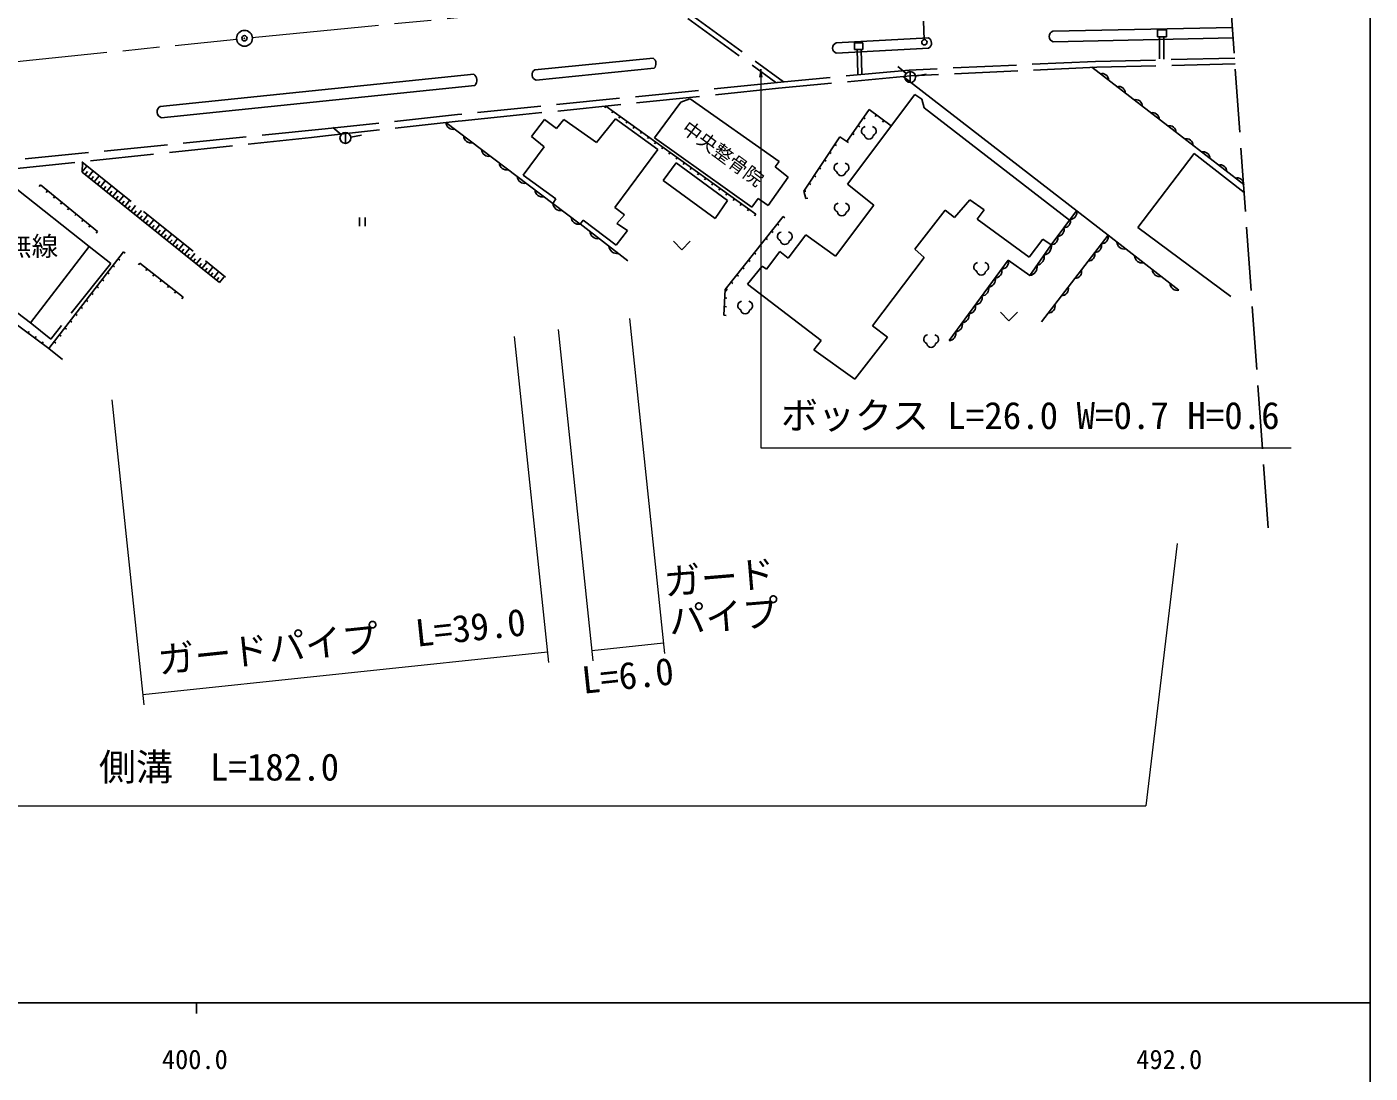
# Model space of a CAD drawing. Units: millimetres, scale not verified. Extents: x 40000 to 680000, y 20000 to 380000.
# Drawn here: x 451954 to 579000, y 198357 to 297284 of the extents above; entities that cross this region are included whole.
import ezdxf
from ezdxf.enums import TextEntityAlignment as Align

# ---------------------------------------------------------------- set-up
doc = ezdxf.new("R2010")
doc.units = ezdxf.units.MM
doc.header["$LTSCALE"] = 1000
doc.header["$PDMODE"] = 32
doc.header["$PDSIZE"] = 500
doc.linetypes.add('CHAIN', pattern=[18.5, 12, -1.5, 3.5, -1.5])
doc.linetypes.add('DASHED', pattern=[7.5, 6, -1.5])
for name, color, linetype, lineweight in [('M-BGD', 7, 'Continuous', 25), ('M-BGD-EXST', 7, 'Continuous', 25), ('M-BMK', 2, 'CHAIN', 13), ('M-BMK-SRVR', 3, 'Continuous', 25), ('M-STR-HTXT', 7, 'Continuous', 13), ('M-TTL-BAND', 7, 'Continuous', 25)]:
    doc.layers.add(name, color=color, linetype=linetype, lineweight=lineweight)
doc.layers.add('M-OTRS', color=6, linetype='Continuous')
doc.styles.add('ＭＳ ゴシック', font='')
doc.styles.get('ＭＳ ゴシック').set_extended_font_data('MS Gothic')

# ---------------------------------------------------------------- blocks, each defined once
blk = doc.blocks.new('open_arrow')
at = {"color": 0, "linetype": 'Continuous', "lineweight": -2}
blk.add_lwpolyline([(7.5, 1.25), (0, 0), (7.5, -1.25)], dxfattribs=at)

msp = doc.modelspace()

# ---------------------------------------------------------------- linework, layer by layer
at = {"layer": 'M-BGD', "linetype": 'DASHED'}
for p, q in [((502358, 306897), (522797, 292012)), ((502635, 307296), (523527, 292081)), ((569356, 249912), (565615, 302008)), ((559093, 296342), (559093, 294252)), ((559489, 296342), (559489, 294245)), ((530498, 295132), (530556, 292859)), ((530867, 295132), (530924, 292855)), ((553037, 294024), (535407, 293205)), ((553160, 293481), (535531, 292662)), ((566189, 294321), (553037, 294024)), ((566228, 293776), (553160, 293481)), ((535407, 293205), (522923, 292024)), ((535531, 292662), (523047, 291481)), ((522941, 292034), (492693, 288987)), ((523047, 291481), (498851, 288988)), ((492693, 288987), (480167, 287638)), ((492757, 288375), (493115, 288414)), ((498851, 288988), (493115, 288414)), ((480167, 287638), (450686, 284685)), ((492757, 288375), (480204, 286978)), ((478864, 286810), (450736, 283855)), ((480204, 286978), (478864, 286810)), ((457138, 284527), (470746, 273625)), ((457839, 276502), (459886, 274921)), ((459886, 274921), (454213, 267769)), ((454213, 267769), (452268, 269329))]:
    msp.add_line(p, q, dxfattribs=at)
at = {"layer": 'M-BGD'}
for p, q in [((528494, 295770), (537237, 296239)), ((548988, 296868), (565981, 297233)), ((549015, 295883), (566051, 296249)), ((559753, 297009), (558878, 297009)), ((558878, 297009), (558878, 296342)), ((558878, 296342), (559753, 296342)), ((559753, 296342), (559753, 297009)), ((528505, 294803), (537248, 295271)), ((530217, 295775), (530217, 295132)), ((530217, 295775), (531033, 295770)), ((530217, 295132), (531029, 295132)), ((531029, 295775), (531029, 295132)), ((499999, 293207), (511194, 294338)), ((464564, 289765), (494223, 292809)), ((500127, 292247), (511281, 293373)), ((554212, 277586), (534842, 292597)), ((567041, 282373), (552666, 293470)), ((464671, 288694), (494330, 291738)), ((506720, 289799), (506603, 289637)), ((506720, 289799), (506603, 289637)), ((520892, 279570), (506720, 289799)), ((513797, 290169), (511310, 286791)), ((514673, 290466), (513797, 290169)), ((523110, 284558), (514688, 290494)), ((529575, 282419), (535951, 290892)), ((535951, 290892), (536609, 290460)), ((536609, 290460), (536835, 289617)), ((500901, 288529), (499672, 286932)), ((502032, 287667), (500901, 288529)), ((502739, 288529), (502032, 287667)), ((505834, 286339), (502739, 288529)), ((507628, 288586), (505834, 286339)), ((507395, 289312), (507278, 289150)), ((511642, 285675), (507628, 288586)), ((508069, 288825), (507952, 288662)), ((531611, 289473), (529514, 286450)), ((531087, 288717), (531251, 288603)), ((533713, 287918), (531611, 289473)), ((532312, 288955), (532193, 288794)), ((533013, 288437), (532894, 288276)), ((536835, 289617), (550572, 279005)), ((491582, 288244), (501707, 280587)), ((508744, 288338), (508627, 288175)), ((509419, 287850), (509302, 287688)), ((510094, 287363), (509977, 287201)), ((530038, 287206), (530202, 287092)), ((530562, 287961), (530727, 287847)), ((500887, 285957), (498881, 283272)), ((499672, 286932), (500887, 285957)), ((510769, 286876), (510652, 286714)), ((511310, 286791), (520524, 280248)), ((511444, 286389), (511327, 286227)), ((512119, 285902), (512002, 285740)), ((528835, 286902), (525442, 281761)), ((528350, 286168), (528517, 286058)), ((529514, 286450), (528835, 286902)), ((529514, 286450), (529678, 286336)), ((529514, 286450), (529678, 286336)), ((507572, 280205), (511642, 285675)), ((512793, 285415), (512676, 285253)), ((513468, 284928), (513351, 284766)), ((527381, 284699), (527548, 284589)), ((527866, 285433), (528032, 285323)), ((562346, 285319), (557040, 278327)), ((567095, 281608), (562346, 285319)), ((457166, 283557), (457630, 284129)), ((457171, 283553), (457208, 284471)), ((470158, 273098), (457171, 283553)), ((457458, 283322), (457689, 283608)), ((457749, 283087), (458212, 283658)), ((512144, 282749), (513359, 284417)), ((513359, 284417), (518235, 280856)), ((514143, 284441), (514026, 284278)), ((514818, 283954), (514701, 283791)), ((515493, 283466), (515376, 283304)), ((522743, 284035), (523110, 284558)), ((523958, 283088), (522743, 284035)), ((526896, 283964), (527063, 283854)), ((454040, 266858), (433556, 282064)), ((453240, 282337), (453114, 282182)), ((453240, 282337), (458630, 277940)), ((458040, 282853), (458271, 283138)), ((458331, 282619), (458792, 283188)), ((458621, 282385), (458851, 282670)), ((458911, 282152), (459371, 282720)), ((459200, 281919), (459429, 282203)), ((459489, 281687), (459947, 282253)), ((498881, 283272), (501976, 281011)), ((517048, 279174), (512144, 282749)), ((516168, 282979), (516051, 282817)), ((516843, 282492), (516726, 282330)), ((522079, 280389), (523958, 283088)), ((525927, 282495), (526093, 282385)), ((526411, 283230), (526578, 283120)), ((532053, 280424), (529575, 282419)), ((457839, 276502), (451011, 281952)), ((453914, 281787), (453787, 281632)), ((454587, 281238), (454461, 281083)), ((459777, 281455), (460006, 281737)), ((460066, 281222), (460523, 281787)), ((460353, 280991), (460581, 281273)), ((460640, 280760), (461096, 281322)), ((460927, 280529), (461154, 280810)), ((461213, 280298), (461668, 280859)), ((501976, 281011), (501707, 280587)), ((518235, 280856), (517048, 279174)), ((517517, 282005), (517400, 281843)), ((518192, 281518), (518075, 281356)), ((518867, 281031), (518750, 280869)), ((520524, 280248), (521118, 281068)), ((521118, 281068), (522079, 280389)), ((525442, 281761), (525627, 281041)), ((525442, 281761), (525644, 281746)), ((525627, 281041), (525821, 281091)), ((525627, 281041), (525821, 281091)), ((541143, 280938), (539704, 279273)), ((542480, 279972), (541143, 280938)), ((455261, 280688), (455135, 280533)), ((455935, 280139), (455808, 279984)), ((456609, 279589), (456482, 279434)), ((461499, 280068), (461726, 280348)), ((461785, 279838), (462238, 280398)), ((462070, 279609), (462296, 279888)), ((462355, 279380), (462806, 279937)), ((501707, 280587), (504286, 278637)), ((508484, 279499), (507572, 280205)), ((519542, 280544), (519425, 280382)), ((520217, 280057), (520100, 279894)), ((520892, 279570), (520775, 279407)), ((528434, 275592), (532053, 280424)), ((538799, 279951), (535940, 276270)), ((539704, 279273), (538799, 279951)), ((541822, 279088), (542480, 279972)), ((551236, 279893), (548834, 276681)), ((457282, 279040), (457156, 278885)), ((457956, 278490), (457829, 278335)), ((462639, 279151), (462864, 279429)), ((462923, 278922), (463373, 279478)), ((463206, 278694), (463431, 278972)), ((463489, 278466), (463938, 279021)), ((463772, 278239), (463996, 278516)), ((464054, 278012), (464502, 278564)), ((504286, 278637), (504583, 279004)), ((504286, 278665), (508794, 275160)), ((504583, 279004), (507692, 276644)), ((507763, 278679), (508484, 279499)), ((508766, 278015), (507763, 278679)), ((523478, 279355), (518008, 272466)), ((522931, 278666), (523087, 278542)), ((523478, 279355), (523634, 279231)), ((546737, 275509), (541822, 279088)), ((557040, 278327), (565821, 271787)), ((441266, 277697), (452288, 269289)), ((458630, 277940), (458503, 277785)), ((458630, 277940), (458503, 277785)), ((464336, 277785), (464559, 278061)), ((464617, 277558), (465063, 278109)), ((464898, 277332), (465121, 277608)), ((465179, 277106), (465623, 277656)), ((465458, 276881), (465681, 277155)), ((465738, 276656), (466182, 277204)), ((507692, 276644), (508766, 278015)), ((521837, 277288), (521993, 277164)), ((522384, 277977), (522540, 277853)), ((523971, 275427), (525637, 277607)), ((525637, 277607), (528434, 275592)), ((548032, 277196), (546737, 275509)), ((554212, 277586), (547919, 269401)), ((548834, 276681), (548032, 277196)), ((560916, 272383), (554212, 277586)), ((452288, 269289), (457839, 276502)), ((461091, 276016), (454040, 266858)), ((461091, 276016), (461250, 275894)), ((466017, 276431), (466239, 276705)), ((466297, 276207), (466739, 276753)), ((466575, 275983), (466796, 276255)), ((466853, 275759), (467294, 276303)), ((467131, 275535), (467351, 275807)), ((467408, 275312), (467848, 275855)), ((520743, 275910), (520899, 275786)), ((521290, 276599), (521446, 276475)), ((521915, 274378), (523169, 276044)), ((523169, 276044), (523971, 275427)), ((535940, 276270), (536825, 275489)), ((548834, 276681), (546823, 273770)), ((460084, 274707), (460242, 274585)), ((460588, 275361), (460746, 275239)), ((462641, 274942), (462518, 274785)), ((462641, 274942), (466734, 271720)), ((467685, 275089), (467904, 275360)), ((467961, 274866), (468400, 275408)), ((468237, 274644), (468456, 274915)), ((468513, 274422), (468950, 274962)), ((468788, 274201), (469006, 274470)), ((469063, 273980), (469499, 274518)), ((519649, 274532), (519805, 274408)), ((520105, 272959), (521504, 274646)), ((520196, 275221), (520352, 275097)), ((521504, 274646), (521915, 274378)), ((536825, 275489), (531940, 269011)), ((544779, 275230), (539173, 267619)), ((546823, 273770), (544779, 275230)), ((459077, 273399), (459235, 273277)), ((459580, 274053), (459739, 273931)), ((463323, 274405), (463200, 274248)), ((464005, 273868), (463882, 273711)), ((464688, 273331), (464564, 273174)), ((469337, 273759), (469555, 274027)), ((469611, 273538), (470046, 274075)), ((469885, 273318), (470102, 273586)), ((470158, 273098), (470591, 273633)), ((518555, 273155), (518711, 273030)), ((519102, 273843), (519258, 273719)), ((458069, 272091), (458228, 271969)), ((458573, 272745), (458732, 272623)), ((465370, 272794), (465246, 272637)), ((466052, 272257), (465928, 272100)), ((518008, 272466), (517884, 270018)), ((518008, 272466), (518164, 272341)), ((518008, 272466), (518164, 272341)), ((518008, 272466), (518207, 272456)), ((527066, 267633), (520105, 272959)), ((457062, 270782), (457221, 270660)), ((457566, 271437), (457724, 271315)), ((466734, 271720), (466610, 271563)), ((466734, 271720), (466610, 271563)), ((517925, 270834), (518125, 270824)), ((517966, 271650), (518166, 271640)), ((456055, 269474), (456213, 269352)), ((456559, 270128), (456717, 270006)), ((517884, 270018), (518084, 270008)), ((517884, 270018), (518084, 270008)), ((452058, 268329), (452177, 268490)), ((455048, 268166), (455206, 268044)), ((455551, 268820), (455710, 268698)), ((531940, 269011), (533359, 267941)), ((452719, 267839), (452838, 267999)), ((453380, 267348), (453499, 267509)), ((454040, 266858), (455317, 265845)), ((454544, 267512), (454703, 267390)), ((526388, 266749), (527066, 267633)), ((533359, 267941), (530254, 263972)), ((530254, 263972), (526388, 266749))]:
    msp.add_line(p, q, dxfattribs=at)
for centre, radius, start, end in [((536959, 295753), 559, 300.46985, 60.20204), ((549152, 296380), 515, 108.55949, 254.61788), ((528676, 295288), 515, 110.59301, 250.63911), ((510801, 293818), 654, 317.19955, 52.80954), ((493792, 292235), 723, 317.7517, 54.01581), ((500265, 292757), 529, 120.57391, 254.90406), ((553629, 292242), 634, 359.60576, 105.05776), ((555227, 291009), 634, 359.60576, 105.05776), ((464856, 289255), 593, 119.72667, 252.41824), ((556824, 289776), 634, 359.60576, 105.05776), ((558421, 288542), 634, 359.60576, 105.05776), ((492266, 288272), 684, 182.30415, 283.49524), ((560018, 287309), 634, 359.60576, 105.05776), ((493954, 286996), 684, 182.30415, 283.49524), ((561615, 286076), 634, 359.60576, 105.05776), ((495641, 285719), 684, 182.30415, 283.49524), ((563213, 284843), 634, 359.60576, 105.05776), ((497329, 284443), 684, 182.30415, 283.49524), ((564810, 283610), 634, 359.60576, 105.05776), ((499016, 283167), 684, 182.30415, 283.49524), ((566407, 282377), 634, 359.60576, 105.05776), ((500704, 281891), 684, 182.30415, 283.49524), ((502412, 280626), 706, 183.13229, 282.67717), ((550633, 279717), 628, 270.19473, 16.2279), ((504131, 279325), 706, 183.13229, 282.67717), ((549433, 278112), 628, 270.19473, 16.2279), ((550033, 278915), 628, 270.19473, 16.2279), ((505962, 278030), 777, 184.84956, 279.42535), ((548832, 277309), 628, 270.19473, 16.2279), ((553574, 277426), 658, 270.76423, 14.12642), ((507765, 276628), 777, 184.84956, 279.42535), ((547359, 275550), 820, 279.4148, 11.30896), ((548030, 276521), 820, 279.4148, 11.30896), ((552316, 275789), 658, 270.76423, 14.12642), ((552945, 276607), 658, 270.76423, 14.12642), ((555738, 276956), 688, 181.71216, 282.65965), ((544125, 275060), 677, 272.712, 14.53929), ((546689, 274580), 820, 279.4148, 11.30896), ((557414, 275656), 688, 181.71216, 282.65965), ((542879, 273369), 677, 272.712, 14.53929), ((543502, 274215), 677, 272.712, 14.53929), ((551057, 274152), 658, 270.76423, 14.12642), ((559090, 274355), 688, 181.71216, 282.65965), ((542256, 272523), 677, 272.712, 14.53929), ((549798, 272515), 658, 270.76423, 14.12642), ((560766, 273054), 688, 181.71216, 282.65965), ((541010, 270832), 677, 272.712, 14.53929), ((541633, 271678), 677, 272.712, 14.53929), ((548540, 270878), 658, 270.76423, 14.12642), ((540387, 269986), 677, 272.712, 14.53929), ((539141, 268295), 677, 272.712, 14.53929), ((539764, 269141), 677, 272.712, 14.53929)]:
    msp.add_arc(centre, radius, start, end, dxfattribs=at)
at = {"layer": 'M-BGD-EXST'}
for p, q in [((536752, 297827), (536833, 296079)), ((535112, 292867), (534327, 293526)), ((535504, 293050), (535504, 292026)), ((536009, 292627), (537018, 292805)), ((481687, 287110), (480902, 287769)), ((482080, 287293), (482080, 286269)), ((482584, 286870), (483593, 287048)), ((483417, 279254), (483417, 278454)), ((483950, 279254), (483950, 278454)), ((513097, 277007), (513897, 276207)), ((513897, 276207), (514697, 277007)), ((544043, 270302), (544843, 269502)), ((544843, 269502), (545643, 270302))]:
    msp.add_line(p, q, dxfattribs=at)
for centre, radius in [((536845, 295830), 250), ((535504, 292538), 512), ((482080, 286781), 512)]:
    msp.add_circle(centre, radius, dxfattribs=at)
for centre, radius, start, end in [((531323, 287435), 430, 100.75605, 249.2973), ((531856, 287430), 436, 290.56616, 78.96113), ((531591, 287098), 425, 188.73985, 349.61114), ((528728, 283975), 430, 100.75605, 249.2973), ((528996, 283638), 425, 188.73985, 349.61114), ((529261, 283969), 436, 290.56616, 78.96113), ((528769, 280185), 430, 100.75605, 249.2973), ((529037, 279848), 425, 188.73985, 349.61114), ((529302, 280179), 436, 290.56616, 78.96113), ((523373, 277466), 430, 100.75605, 249.2973), ((523641, 277129), 425, 188.73985, 349.61114), ((523906, 277461), 436, 290.56616, 78.96113), ((541951, 274583), 430, 100.75605, 249.2973), ((542484, 274577), 436, 290.56616, 78.96113), ((542219, 274245), 425, 188.73985, 349.61114), ((519624, 270917), 430, 100.75605, 249.2973), ((520157, 270911), 436, 290.56616, 78.96113), ((519892, 270579), 425, 188.73985, 349.61114), ((537214, 267745), 430, 100.75605, 249.2973), ((537747, 267739), 436, 290.56616, 78.96113), ((537482, 267407), 425, 188.73985, 349.61114)]:
    msp.add_arc(centre, radius, start, end, dxfattribs=at)
at = {"layer": 'M-BMK'}
for p, q in [((473278, 296276), (497152, 298606)), ((373965, 286170), (471786, 296128))]:
    msp.add_line(p, q, dxfattribs=at)
at = {"layer": 'M-BMK-SRVR'}
msp.add_circle((472532, 296204), 750, dxfattribs=at)
at = {"layer": 'M-OTRS'}
msp.add_point((472532, 296204), dxfattribs=at)
at = {"layer": 'M-STR-HTXT'}
for p, q in [((508942, 269725), (512271, 238044)), ((502201, 268663), (505493, 237331)), ((498056, 268010), (501294, 237198)), ((459984, 262016), (463014, 233175)), ((560761, 248429), (557784, 223636)), ((505389, 238326), (512167, 239038)), ((462910, 234170), (501189, 238192)), ((383540, 223636), (557784, 223636))]:
    msp.add_line(p, q, dxfattribs=at)
msp.add_lwpolyline([(521367, 293287), (521367, 257490), (571520, 257490)], dxfattribs=at)
at = {"layer": 'M-TTL-BAND'}
for p, q in [((579000, 20000), (579000, 370000)), ((40000, 205000), (579000, 205000)), ((468000, 205000), (468000, 204000))]:
    msp.add_line(p, q, dxfattribs=at)

# ---------------------------------------------------------------- block references
at = {"layer": 'M-STR-HTXT', "xscale": 100, "yscale": 100, "rotation": 270}
msp.add_blockref('open_arrow', (521367, 293287), dxfattribs=at)

# ---------------------------------------------------------------- texts
at = {"layer": 'M-BGD-EXST', "style": 'ＭＳ ゴシック'}
msp.add_text('中央整骨院', height=1320, rotation=323.612, dxfattribs=at).set_placement((517789, 285302), align=Align.MIDDLE_CENTER)
msp.add_text('田中無線', height=1833, dxfattribs=at).set_placement((449908, 276548), align=Align.MIDDLE_CENTER)
at = {"layer": 'M-STR-HTXT', "style": 'ＭＳ ゴシック'}
for s, p in [('ボックス L=26.0 W=0.7 H=0.6', (523270, 258490)), ('側溝\u3000L=182.0', (458768, 225250))]:
    msp.add_text(s, height=2566, dxfattribs=at).set_placement(p, align=Align.BOTTOM_LEFT)
for s, p in [('ガード', (512382, 242748)), ('パイプ', (512817, 239059))]:
    msp.add_text(s, height=2566, rotation=4.794, dxfattribs=at).set_placement(p, align=Align.BOTTOM_LEFT)
for s, p in [('ガードパイプ\u3000L=39.0', (481945, 237176)), ('L=6.0', (508996, 233913))]:
    msp.add_text(s, height=2566, rotation=5.999, dxfattribs=at).set_placement(p, align=Align.BOTTOM_CENTER)
at = {"layer": 'M-TTL-BAND', "style": 'ＭＳ ゴシック'}
for s, p in [('400.0', (467844, 198195)), ('492.0', (560000, 198195))]:
    msp.add_text(s, height=1833, dxfattribs=at).set_placement(p, align=Align.BOTTOM_CENTER)

doc.saveas('drawing.dxf')
